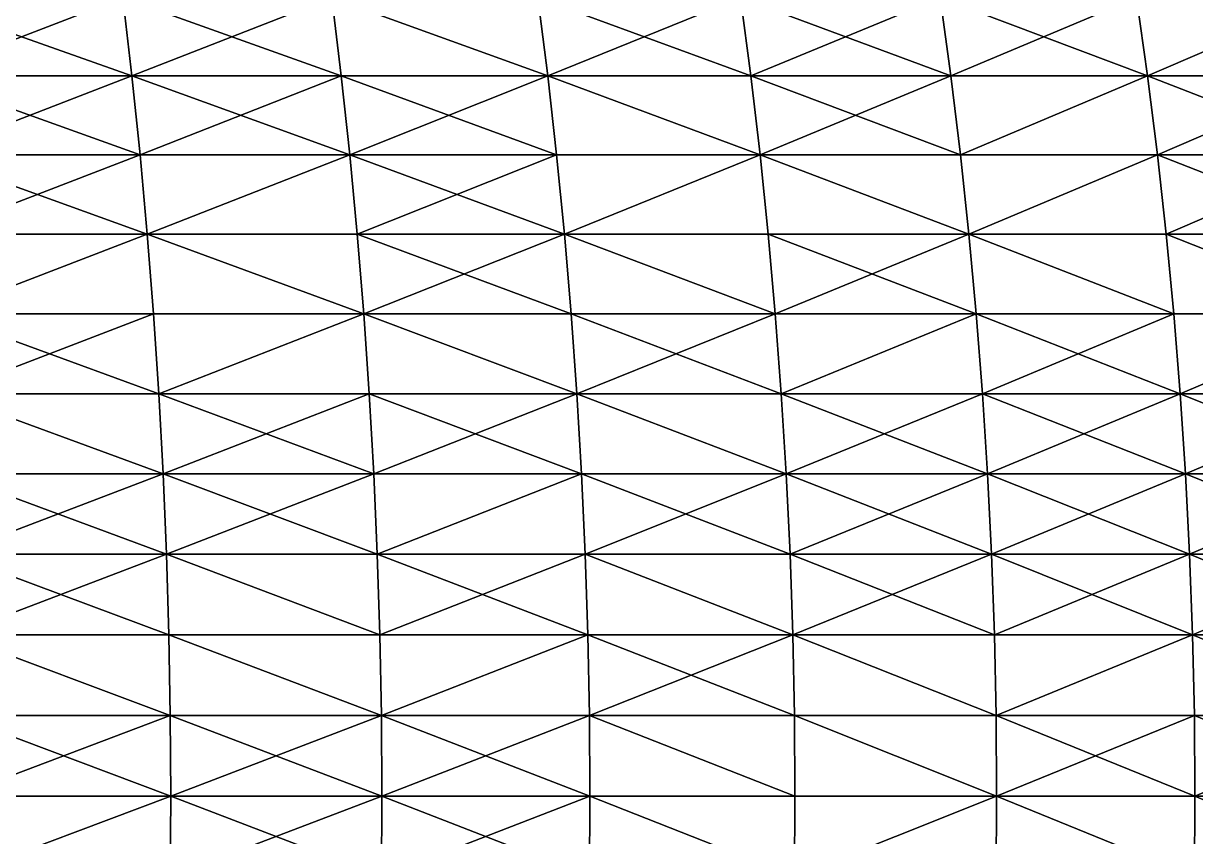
# Model space of a CAD drawing. Header units: millimetres. Extents: x -3250 to 6200, y -3250 to 3250.
# Drawn here: x 4911.4 to 5201.1, y -10 to 191 of the extents above; entities that cross this region are included whole.
import ezdxf

# ---------------------------------------------------------------- set-up
doc = ezdxf.new("R2010")
doc.units = ezdxf.units.MM
doc.header["$MEASUREMENT"] = 0
doc.layers.add('MESH_3D', color=2, linetype='CONTINUOUS')

msp = doc.modelspace()

# ---------------------------------------------------------------- linework, layer by layer
at = {"layer": 'MESH_3D'}
for points in [[(4883.62, 197.41, 686.32), (4938.22, 178.02, 709.88), (4885.76, 178.02, 682.16)], [(4883.62, 197.41, 686.32), (4935.98, 197.41, 713.99), (4938.22, 178.02, 709.88)], [(4935.98, 197.41, 25986.01), (4883.62, 197.41, 26013.68), (4885.76, 178.02, 26017.84)], [(4935.98, 197.41, 25986.01), (4885.76, 178.02, 26017.84), (4938.22, 178.02, 25990.12)], [(4935.98, 197.41, 713.99), (4987.63, 197.41, 742.96), (4938.22, 178.02, 709.88)], [(4989.97, 178.02, 25961.09), (4935.98, 197.41, 25986.01), (4938.22, 178.02, 25990.12)], [(4987.63, 197.41, 25957.04), (4935.98, 197.41, 25986.01), (4989.97, 178.02, 25961.09)], [(4938.22, 178.02, 709.88), (4987.63, 197.41, 742.96), (4989.97, 178.02, 738.91)], [(4987.63, 197.41, 742.96), (5038.55, 197.41, 773.21), (5040.99, 178.02, 769.22)], [(4987.63, 197.41, 742.96), (5040.99, 178.02, 769.22), (4989.97, 178.02, 738.91)], [(5040.99, 178.02, 25930.78), (4987.63, 197.41, 25957.04), (4989.97, 178.02, 25961.09)], [(5038.55, 197.41, 25926.79), (4987.63, 197.41, 25957.04), (5040.99, 178.02, 25930.78)], [(5038.55, 197.41, 773.21), (5091.23, 178.02, 800.79), (5040.99, 178.02, 769.22)], [(5038.55, 197.41, 773.21), (5088.69, 197.41, 804.72), (5091.23, 178.02, 800.79)], [(5088.69, 197.41, 25895.28), (5038.55, 197.41, 25926.79), (5040.99, 178.02, 25930.78)], [(5088.69, 197.41, 25895.28), (5040.99, 178.02, 25930.78), (5091.23, 178.02, 25899.21)], [(5088.69, 197.41, 804.72), (5138.03, 197.41, 837.47), (5091.23, 178.02, 800.79)], [(5140.67, 178.02, 25866.4), (5088.69, 197.41, 25895.28), (5091.23, 178.02, 25899.21)], [(5138.03, 197.41, 25862.53), (5088.69, 197.41, 25895.28), (5140.67, 178.02, 25866.4)], [(5091.23, 178.02, 800.79), (5138.03, 197.41, 837.47), (5140.67, 178.02, 833.6)], [(5138.03, 197.41, 837.47), (5189.28, 178.02, 867.63), (5140.67, 178.02, 833.6)], [(5138.03, 197.41, 837.47), (5186.54, 197.41, 871.43), (5189.28, 178.02, 867.63)], [(5186.54, 197.41, 25828.57), (5138.03, 197.41, 25862.53), (5140.67, 178.02, 25866.4)], [(5186.54, 197.41, 25828.57), (5140.67, 178.02, 25866.4), (5189.28, 178.02, 25832.37)], [(5186.54, 197.41, 871.43), (5234.19, 197.41, 906.6), (5189.28, 178.02, 867.63)], [(5234.19, 197.41, 25793.4), (5186.54, 197.41, 25828.57), (5189.28, 178.02, 25832.37)], [(5189.28, 178.02, 867.63), (5234.19, 197.41, 906.6), (5237.02, 178.02, 902.87)], [(5234.19, 197.41, 25793.4), (5189.28, 178.02, 25832.37), (5237.02, 178.02, 25797.13)], [(4885.76, 178.02, 682.16), (4940.22, 158.52, 706.2), (4887.67, 158.52, 678.42)], [(4885.76, 178.02, 682.16), (4938.22, 178.02, 709.88), (4940.22, 158.52, 706.2)], [(4938.22, 178.02, 25990.12), (4885.76, 178.02, 26017.84), (4887.67, 158.52, 26021.58)], [(4938.22, 178.02, 25990.12), (4887.67, 158.52, 26021.58), (4940.22, 158.52, 25993.8)], [(4938.22, 178.02, 709.88), (4992.07, 158.52, 735.28), (4940.22, 158.52, 706.2)], [(4938.22, 178.02, 709.88), (4989.97, 178.02, 738.91), (4992.07, 158.52, 735.28)], [(4989.97, 178.02, 25961.09), (4938.22, 178.02, 25990.12), (4940.22, 158.52, 25993.8)], [(4989.97, 178.02, 25961.09), (4940.22, 158.52, 25993.8), (4992.07, 158.52, 25964.72)], [(4989.97, 178.02, 738.91), (5040.99, 178.02, 769.22), (4992.07, 158.52, 735.28)], [(5043.17, 158.52, 25934.36), (4989.97, 178.02, 25961.09), (4992.07, 158.52, 25964.72)], [(5040.99, 178.02, 25930.78), (4989.97, 178.02, 25961.09), (5043.17, 158.52, 25934.36)], [(4992.07, 158.52, 735.28), (5040.99, 178.02, 769.22), (5043.17, 158.52, 765.64)], [(5040.99, 178.02, 769.22), (5093.51, 158.52, 797.26), (5043.17, 158.52, 765.64)], [(5040.99, 178.02, 769.22), (5091.23, 178.02, 800.79), (5093.51, 158.52, 797.26)], [(5093.51, 158.52, 25902.74), (5040.99, 178.02, 25930.78), (5043.17, 158.52, 25934.36)], [(5091.23, 178.02, 25899.21), (5040.99, 178.02, 25930.78), (5093.51, 158.52, 25902.74)], [(5091.23, 178.02, 800.79), (5140.67, 178.02, 833.6), (5143.03, 158.52, 830.13)], [(5091.23, 178.02, 800.79), (5143.03, 158.52, 830.13), (5093.51, 158.52, 797.26)], [(5140.67, 178.02, 25866.4), (5091.23, 178.02, 25899.21), (5093.51, 158.52, 25902.74)], [(5140.67, 178.02, 25866.4), (5093.51, 158.52, 25902.74), (5143.03, 158.52, 25869.87)], [(5140.67, 178.02, 833.6), (5189.28, 178.02, 867.63), (5143.03, 158.52, 830.13)], [(5189.28, 178.02, 25832.37), (5140.67, 178.02, 25866.4), (5143.03, 158.52, 25869.87)], [(5143.03, 158.52, 830.13), (5189.28, 178.02, 867.63), (5191.73, 158.52, 864.23)], [(5189.28, 178.02, 25832.37), (5143.03, 158.52, 25869.87), (5191.73, 158.52, 25835.77)], [(5189.28, 178.02, 867.63), (5237.02, 178.02, 902.87), (5239.55, 158.52, 899.53)], [(5189.28, 178.02, 867.63), (5239.55, 158.52, 899.53), (5191.73, 158.52, 864.23)], [(5237.02, 178.02, 25797.13), (5189.28, 178.02, 25832.37), (5191.73, 158.52, 25835.77)], [(5237.02, 178.02, 25797.13), (5191.73, 158.52, 25835.77), (5239.55, 158.52, 25800.47)], [(4887.67, 158.52, 678.42), (4940.22, 158.52, 706.2), (4942, 138.92, 702.94)], [(4887.67, 158.52, 678.42), (4942, 138.92, 702.94), (4889.36, 138.92, 675.12)], [(4940.22, 158.52, 25993.8), (4887.67, 158.52, 26021.58), (4889.36, 138.92, 26024.88)], [(4940.22, 158.52, 25993.8), (4889.36, 138.92, 26024.88), (4942, 138.92, 25997.06)], [(4940.22, 158.52, 706.2), (4992.07, 158.52, 735.28), (4942, 138.92, 702.94)], [(4992.07, 158.52, 25964.72), (4940.22, 158.52, 25993.8), (4942, 138.92, 25997.06)], [(4942, 138.92, 702.94), (4992.07, 158.52, 735.28), (4993.92, 138.92, 732.06)], [(4992.07, 158.52, 25964.72), (4942, 138.92, 25997.06), (4993.92, 138.92, 25967.94)], [(4992.07, 158.52, 735.28), (5045.11, 138.92, 762.47), (4993.92, 138.92, 732.06)], [(4992.07, 158.52, 735.28), (5043.17, 158.52, 765.64), (5045.11, 138.92, 762.47)], [(5043.17, 158.52, 25934.36), (4992.07, 158.52, 25964.72), (4993.92, 138.92, 25967.94)], [(5043.17, 158.52, 25934.36), (4993.92, 138.92, 25967.94), (5045.11, 138.92, 25937.53)], [(5043.17, 158.52, 765.64), (5093.51, 158.52, 797.26), (5045.11, 138.92, 762.47)], [(5093.51, 158.52, 25902.74), (5043.17, 158.52, 25934.36), (5045.11, 138.92, 25937.53)], [(5045.11, 138.92, 762.47), (5093.51, 158.52, 797.26), (5095.52, 138.92, 794.15)], [(5093.51, 158.52, 25902.74), (5045.11, 138.92, 25937.53), (5095.52, 138.92, 25905.85)], [(5093.51, 158.52, 797.26), (5145.12, 138.92, 827.07), (5095.52, 138.92, 794.15)], [(5093.51, 158.52, 797.26), (5143.03, 158.52, 830.13), (5145.12, 138.92, 827.07)], [(5145.12, 138.92, 25872.93), (5093.51, 158.52, 25902.74), (5095.52, 138.92, 25905.85)], [(5143.03, 158.52, 25869.87), (5093.51, 158.52, 25902.74), (5145.12, 138.92, 25872.93)], [(5143.03, 158.52, 830.13), (5191.73, 158.52, 864.23), (5145.12, 138.92, 827.07)], [(5191.73, 158.52, 25835.77), (5143.03, 158.52, 25869.87), (5145.12, 138.92, 25872.93)], [(5145.12, 138.92, 827.07), (5191.73, 158.52, 864.23), (5193.89, 138.92, 861.22)], [(5191.73, 158.52, 25835.77), (5145.12, 138.92, 25872.93), (5193.89, 138.92, 25838.78)], [(5191.73, 158.52, 864.23), (5239.55, 158.52, 899.53), (5193.89, 138.92, 861.22)], [(5241.79, 138.92, 25803.43), (5191.73, 158.52, 25835.77), (5193.89, 138.92, 25838.78)], [(5239.55, 158.52, 25800.47), (5191.73, 158.52, 25835.77), (5241.79, 138.92, 25803.43)], [(5193.89, 138.92, 861.22), (5239.55, 158.52, 899.53), (5241.79, 138.92, 896.57)], [(4889.36, 138.92, 675.12), (4942, 138.92, 702.94), (4890.83, 119.23, 672.26)], [(4942, 138.92, 25997.06), (4889.36, 138.92, 26024.88), (4890.83, 119.23, 26027.74)], [(4890.83, 119.23, 672.26), (4942, 138.92, 702.94), (4943.54, 119.23, 700.12)], [(4942, 138.92, 25997.06), (4890.83, 119.23, 26027.74), (4943.54, 119.23, 25999.88)], [(4942, 138.92, 702.94), (4993.92, 138.92, 732.06), (4995.53, 119.23, 729.28)], [(4942, 138.92, 702.94), (4995.53, 119.23, 729.28), (4943.54, 119.23, 700.12)], [(4995.53, 119.23, 25970.72), (4942, 138.92, 25997.06), (4943.54, 119.23, 25999.88)], [(4993.92, 138.92, 25967.94), (4942, 138.92, 25997.06), (4995.53, 119.23, 25970.72)], [(4993.92, 138.92, 732.06), (5045.11, 138.92, 762.47), (5046.79, 119.23, 759.73)], [(4993.92, 138.92, 732.06), (5046.79, 119.23, 759.73), (4995.53, 119.23, 729.28)], [(5045.11, 138.92, 25937.53), (4993.92, 138.92, 25967.94), (4995.53, 119.23, 25970.72)], [(5045.11, 138.92, 25937.53), (4995.53, 119.23, 25970.72), (5046.79, 119.23, 25940.27)], [(5045.11, 138.92, 762.47), (5097.26, 119.23, 791.44), (5046.79, 119.23, 759.73)], [(5045.11, 138.92, 762.47), (5095.52, 138.92, 794.15), (5097.26, 119.23, 791.44)], [(5097.26, 119.23, 25908.56), (5045.11, 138.92, 25937.53), (5046.79, 119.23, 25940.27)], [(5095.52, 138.92, 25905.85), (5045.11, 138.92, 25937.53), (5097.26, 119.23, 25908.56)], [(5095.52, 138.92, 794.15), (5145.12, 138.92, 827.07), (5146.93, 119.23, 824.41)], [(5095.52, 138.92, 794.15), (5146.93, 119.23, 824.41), (5097.26, 119.23, 791.44)], [(5145.12, 138.92, 25872.93), (5095.52, 138.92, 25905.85), (5097.26, 119.23, 25908.56)], [(5145.12, 138.92, 25872.93), (5097.26, 119.23, 25908.56), (5146.93, 119.23, 25875.59)], [(5145.12, 138.92, 827.07), (5195.77, 119.23, 858.6), (5146.93, 119.23, 824.41)], [(5145.12, 138.92, 827.07), (5193.89, 138.92, 861.22), (5195.77, 119.23, 858.6)], [(5195.77, 119.23, 25841.4), (5145.12, 138.92, 25872.93), (5146.93, 119.23, 25875.59)], [(5193.89, 138.92, 25838.78), (5145.12, 138.92, 25872.93), (5195.77, 119.23, 25841.4)], [(5193.89, 138.92, 861.22), (5243.74, 119.23, 894), (5195.77, 119.23, 858.6)], [(5193.89, 138.92, 861.22), (5241.79, 138.92, 896.57), (5243.74, 119.23, 894)], [(5243.74, 119.23, 25806), (5193.89, 138.92, 25838.78), (5195.77, 119.23, 25841.4)], [(5241.79, 138.92, 25803.43), (5193.89, 138.92, 25838.78), (5243.74, 119.23, 25806)], [(4890.83, 119.23, 672.26), (4943.54, 119.23, 700.12), (4944.84, 99.47, 697.72)], [(4890.83, 119.23, 672.26), (4944.84, 99.47, 697.72), (4892.07, 99.47, 669.83)], [(4943.54, 119.23, 25999.88), (4890.83, 119.23, 26027.74), (4892.07, 99.47, 26030.17)], [(4943.54, 119.23, 25999.88), (4892.07, 99.47, 26030.17), (4944.84, 99.47, 26002.28)], [(4943.54, 119.23, 700.12), (4995.53, 119.23, 729.28), (4944.84, 99.47, 697.72)], [(4995.53, 119.23, 25970.72), (4943.54, 119.23, 25999.88), (4944.84, 99.47, 26002.28)], [(4944.84, 99.47, 697.72), (4995.53, 119.23, 729.28), (4996.9, 99.47, 726.92)], [(4995.53, 119.23, 25970.72), (4944.84, 99.47, 26002.28), (4996.9, 99.47, 25973.08)], [(4995.53, 119.23, 729.28), (5046.79, 119.23, 759.73), (5048.21, 99.47, 757.4)], [(4995.53, 119.23, 729.28), (5048.21, 99.47, 757.4), (4996.9, 99.47, 726.92)], [(5048.21, 99.47, 25942.6), (4995.53, 119.23, 25970.72), (4996.9, 99.47, 25973.08)], [(5046.79, 119.23, 25940.27), (4995.53, 119.23, 25970.72), (5048.21, 99.47, 25942.6)], [(5046.79, 119.23, 759.73), (5098.74, 99.47, 789.15), (5048.21, 99.47, 757.4)], [(5046.79, 119.23, 759.73), (5097.26, 119.23, 791.44), (5098.74, 99.47, 789.15)], [(5097.26, 119.23, 25908.56), (5046.79, 119.23, 25940.27), (5048.21, 99.47, 25942.6)], [(5097.26, 119.23, 25908.56), (5048.21, 99.47, 25942.6), (5098.74, 99.47, 25910.85)], [(5097.26, 119.23, 791.44), (5146.93, 119.23, 824.41), (5098.74, 99.47, 789.15)], [(5146.93, 119.23, 25875.59), (5097.26, 119.23, 25908.56), (5098.74, 99.47, 25910.85)], [(5098.74, 99.47, 789.15), (5146.93, 119.23, 824.41), (5148.47, 99.47, 822.16)], [(5146.93, 119.23, 25875.59), (5098.74, 99.47, 25910.85), (5148.47, 99.47, 25877.84)], [(5146.93, 119.23, 824.41), (5197.36, 99.47, 856.39), (5148.47, 99.47, 822.16)], [(5146.93, 119.23, 824.41), (5195.77, 119.23, 858.6), (5197.36, 99.47, 856.39)], [(5195.77, 119.23, 25841.4), (5146.93, 119.23, 25875.59), (5148.47, 99.47, 25877.84)], [(5195.77, 119.23, 25841.4), (5148.47, 99.47, 25877.84), (5197.36, 99.47, 25843.61)], [(5195.77, 119.23, 858.6), (5243.74, 119.23, 894), (5197.36, 99.47, 856.39)], [(5243.74, 119.23, 25806), (5195.77, 119.23, 25841.4), (5197.36, 99.47, 25843.61)], [(5197.36, 99.47, 856.39), (5243.74, 119.23, 894), (5245.38, 99.47, 891.83)], [(5243.74, 119.23, 25806), (5197.36, 99.47, 25843.61), (5245.38, 99.47, 25808.17)], [(4892.07, 99.47, 669.83), (4944.84, 99.47, 697.72), (4945.91, 79.65, 695.76)], [(4892.07, 99.47, 669.83), (4945.91, 79.65, 695.76), (4893.09, 79.65, 667.85)], [(4945.91, 79.65, 26004.24), (4892.07, 99.47, 26030.17), (4893.09, 79.65, 26032.15)], [(4944.84, 99.47, 26002.28), (4892.07, 99.47, 26030.17), (4945.91, 79.65, 26004.24)], [(4944.84, 99.47, 697.72), (4996.9, 99.47, 726.92), (4998.01, 79.65, 724.98)], [(4944.84, 99.47, 697.72), (4998.01, 79.65, 724.98), (4945.91, 79.65, 695.76)], [(4996.9, 99.47, 25973.08), (4944.84, 99.47, 26002.28), (4945.91, 79.65, 26004.24)], [(4996.9, 99.47, 25973.08), (4945.91, 79.65, 26004.24), (4998.01, 79.65, 25975.02)], [(4996.9, 99.47, 726.92), (5048.21, 99.47, 757.4), (5049.37, 79.65, 755.49)], [(4996.9, 99.47, 726.92), (5049.37, 79.65, 755.49), (4998.01, 79.65, 724.98)], [(5048.21, 99.47, 25942.6), (4996.9, 99.47, 25973.08), (4998.01, 79.65, 25975.02)], [(5048.21, 99.47, 25942.6), (4998.01, 79.65, 25975.02), (5049.37, 79.65, 25944.51)], [(5048.21, 99.47, 757.4), (5098.74, 99.47, 789.15), (5099.95, 79.65, 787.28)], [(5048.21, 99.47, 757.4), (5099.95, 79.65, 787.28), (5049.37, 79.65, 755.49)], [(5099.95, 79.65, 25912.72), (5048.21, 99.47, 25942.6), (5049.37, 79.65, 25944.51)], [(5098.74, 99.47, 25910.85), (5048.21, 99.47, 25942.6), (5099.95, 79.65, 25912.72)], [(5098.74, 99.47, 789.15), (5149.73, 79.65, 820.31), (5099.95, 79.65, 787.28)], [(5098.74, 99.47, 789.15), (5148.47, 99.47, 822.16), (5149.73, 79.65, 820.31)], [(5148.47, 99.47, 25877.84), (5098.74, 99.47, 25910.85), (5099.95, 79.65, 25912.72)], [(5148.47, 99.47, 25877.84), (5099.95, 79.65, 25912.72), (5149.73, 79.65, 25879.69)], [(5148.47, 99.47, 822.16), (5197.36, 99.47, 856.39), (5198.66, 79.65, 854.58)], [(5148.47, 99.47, 822.16), (5198.66, 79.65, 854.58), (5149.73, 79.65, 820.31)], [(5197.36, 99.47, 25843.61), (5148.47, 99.47, 25877.84), (5149.73, 79.65, 25879.69)], [(5197.36, 99.47, 25843.61), (5149.73, 79.65, 25879.69), (5198.66, 79.65, 25845.42)], [(5197.36, 99.47, 856.39), (5245.38, 99.47, 891.83), (5246.73, 79.65, 890.05)], [(5197.36, 99.47, 856.39), (5246.73, 79.65, 890.05), (5198.66, 79.65, 854.58)], [(5245.38, 99.47, 25808.17), (5197.36, 99.47, 25843.61), (5198.66, 79.65, 25845.42)], [(5245.38, 99.47, 25808.17), (5198.66, 79.65, 25845.42), (5246.73, 79.65, 25809.95)], [(4893.09, 79.65, 667.85), (4945.91, 79.65, 695.76), (4946.74, 59.78, 694.23)], [(4893.09, 79.65, 667.85), (4946.74, 59.78, 694.23), (4893.89, 59.78, 666.3)], [(4945.91, 79.65, 26004.24), (4893.09, 79.65, 26032.15), (4893.89, 59.78, 26033.7)], [(4945.91, 79.65, 26004.24), (4893.89, 59.78, 26033.7), (4946.74, 59.78, 26005.77)], [(4945.91, 79.65, 695.76), (4998.01, 79.65, 724.98), (4998.88, 59.78, 723.48)], [(4945.91, 79.65, 695.76), (4998.88, 59.78, 723.48), (4946.74, 59.78, 694.23)], [(4998.01, 79.65, 25975.02), (4945.91, 79.65, 26004.24), (4946.74, 59.78, 26005.77)], [(4998.01, 79.65, 25975.02), (4946.74, 59.78, 26005.77), (4998.88, 59.78, 25976.52)], [(4998.01, 79.65, 724.98), (5049.37, 79.65, 755.49), (4998.88, 59.78, 723.48)], [(5049.37, 79.65, 25944.51), (4998.01, 79.65, 25975.02), (4998.88, 59.78, 25976.52)], [(4998.88, 59.78, 723.48), (5049.37, 79.65, 755.49), (5050.28, 59.78, 754.01)], [(5049.37, 79.65, 25944.51), (4998.88, 59.78, 25976.52), (5050.28, 59.78, 25945.99)], [(5049.37, 79.65, 755.49), (5100.9, 59.78, 785.82), (5050.28, 59.78, 754.01)], [(5049.37, 79.65, 755.49), (5099.95, 79.65, 787.28), (5100.9, 59.78, 785.82)], [(5099.95, 79.65, 25912.72), (5049.37, 79.65, 25944.51), (5050.28, 59.78, 25945.99)], [(5099.95, 79.65, 25912.72), (5050.28, 59.78, 25945.99), (5100.9, 59.78, 25914.18)], [(5099.95, 79.65, 787.28), (5149.73, 79.65, 820.31), (5150.71, 59.78, 818.88)], [(5099.95, 79.65, 787.28), (5150.71, 59.78, 818.88), (5100.9, 59.78, 785.82)], [(5149.73, 79.65, 25879.69), (5099.95, 79.65, 25912.72), (5100.9, 59.78, 25914.18)], [(5149.73, 79.65, 25879.69), (5100.9, 59.78, 25914.18), (5150.71, 59.78, 25881.12)], [(5149.73, 79.65, 820.31), (5198.66, 79.65, 854.58), (5199.68, 59.78, 853.17)], [(5149.73, 79.65, 820.31), (5199.68, 59.78, 853.17), (5150.71, 59.78, 818.88)], [(5198.66, 79.65, 25845.42), (5149.73, 79.65, 25879.69), (5150.71, 59.78, 25881.12)], [(5198.66, 79.65, 25845.42), (5150.71, 59.78, 25881.12), (5199.68, 59.78, 25846.83)], [(5198.66, 79.65, 854.58), (5247.78, 59.78, 888.67), (5199.68, 59.78, 853.17)], [(5198.66, 79.65, 854.58), (5246.73, 79.65, 890.05), (5247.78, 59.78, 888.67)], [(5246.73, 79.65, 25809.95), (5198.66, 79.65, 25845.42), (5199.68, 59.78, 25846.83)], [(5246.73, 79.65, 25809.95), (5199.68, 59.78, 25846.83), (5247.78, 59.78, 25811.33)], [(4893.89, 59.78, 666.3), (4947.33, 39.88, 693.14), (4894.45, 39.88, 665.19)], [(4893.89, 59.78, 666.3), (4946.74, 59.78, 694.23), (4947.33, 39.88, 693.14)], [(4946.74, 59.78, 26005.77), (4893.89, 59.78, 26033.7), (4894.45, 39.88, 26034.81)], [(4946.74, 59.78, 26005.77), (4894.45, 39.88, 26034.81), (4947.33, 39.88, 26006.86)], [(4946.74, 59.78, 694.23), (4998.88, 59.78, 723.48), (4999.5, 39.88, 722.4)], [(4946.74, 59.78, 694.23), (4999.5, 39.88, 722.4), (4947.33, 39.88, 693.14)], [(4999.5, 39.88, 25977.6), (4946.74, 59.78, 26005.77), (4947.33, 39.88, 26006.86)], [(4998.88, 59.78, 25976.52), (4946.74, 59.78, 26005.77), (4999.5, 39.88, 25977.6)], [(4998.88, 59.78, 723.48), (5050.28, 59.78, 754.01), (5050.93, 39.88, 752.95)], [(4998.88, 59.78, 723.48), (5050.93, 39.88, 752.95), (4999.5, 39.88, 722.4)], [(5050.28, 59.78, 25945.99), (4998.88, 59.78, 25976.52), (4999.5, 39.88, 25977.6)], [(5050.28, 59.78, 25945.99), (4999.5, 39.88, 25977.6), (5050.93, 39.88, 25947.05)], [(5050.28, 59.78, 754.01), (5101.57, 39.88, 784.77), (5050.93, 39.88, 752.95)], [(5050.28, 59.78, 754.01), (5100.9, 59.78, 785.82), (5101.57, 39.88, 784.77)], [(5101.57, 39.88, 25915.23), (5050.28, 59.78, 25945.99), (5050.93, 39.88, 25947.05)], [(5100.9, 59.78, 25914.18), (5050.28, 59.78, 25945.99), (5101.57, 39.88, 25915.23)], [(5100.9, 59.78, 785.82), (5150.71, 59.78, 818.88), (5151.41, 39.88, 817.85)], [(5100.9, 59.78, 785.82), (5151.41, 39.88, 817.85), (5101.57, 39.88, 784.77)], [(5150.71, 59.78, 25881.12), (5100.9, 59.78, 25914.18), (5101.57, 39.88, 25915.23)], [(5150.71, 59.78, 25881.12), (5101.57, 39.88, 25915.23), (5151.41, 39.88, 25882.15)], [(5150.71, 59.78, 818.88), (5199.68, 59.78, 853.17), (5200.4, 39.88, 852.16)], [(5150.71, 59.78, 818.88), (5200.4, 39.88, 852.16), (5151.41, 39.88, 817.85)], [(5199.68, 59.78, 25846.83), (5150.71, 59.78, 25881.12), (5151.41, 39.88, 25882.15)], [(5199.68, 59.78, 25846.83), (5151.41, 39.88, 25882.15), (5200.4, 39.88, 25847.84)], [(5199.68, 59.78, 853.17), (5248.53, 39.88, 887.67), (5200.4, 39.88, 852.16)], [(5199.68, 59.78, 853.17), (5247.78, 59.78, 888.67), (5248.53, 39.88, 887.67)], [(5247.78, 59.78, 25811.33), (5199.68, 59.78, 25846.83), (5200.4, 39.88, 25847.84)], [(5247.78, 59.78, 25811.33), (5200.4, 39.88, 25847.84), (5248.53, 39.88, 25812.33)], [(4894.45, 39.88, 665.19), (4947.33, 39.88, 693.14), (4947.69, 19.94, 692.49)], [(4894.45, 39.88, 665.19), (4947.69, 19.94, 692.49), (4894.79, 19.94, 664.53)], [(4947.69, 19.94, 26007.51), (4894.45, 39.88, 26034.81), (4894.79, 19.94, 26035.47)], [(4947.33, 39.88, 26006.86), (4894.45, 39.88, 26034.81), (4947.69, 19.94, 26007.51)], [(4947.33, 39.88, 693.14), (4999.88, 19.94, 721.75), (4947.69, 19.94, 692.49)], [(4947.33, 39.88, 693.14), (4999.5, 39.88, 722.4), (4999.88, 19.94, 721.75)], [(4999.88, 19.94, 25978.25), (4947.33, 39.88, 26006.86), (4947.69, 19.94, 26007.51)], [(4999.5, 39.88, 25977.6), (4947.33, 39.88, 26006.86), (4999.88, 19.94, 25978.25)], [(4999.5, 39.88, 722.4), (5050.93, 39.88, 752.95), (4999.88, 19.94, 721.75)], [(5050.93, 39.88, 25947.05), (4999.5, 39.88, 25977.6), (4999.88, 19.94, 25978.25)], [(4999.88, 19.94, 721.75), (5050.93, 39.88, 752.95), (5051.31, 19.94, 752.31)], [(5050.93, 39.88, 25947.05), (4999.88, 19.94, 25978.25), (5051.31, 19.94, 25947.69)], [(5050.93, 39.88, 752.95), (5101.98, 19.94, 784.15), (5051.31, 19.94, 752.31)], [(5050.93, 39.88, 752.95), (5101.57, 39.88, 784.77), (5101.98, 19.94, 784.15)], [(5101.57, 39.88, 25915.23), (5050.93, 39.88, 25947.05), (5051.31, 19.94, 25947.69)], [(5101.57, 39.88, 25915.23), (5051.31, 19.94, 25947.69), (5101.98, 19.94, 25915.85)], [(5101.57, 39.88, 784.77), (5151.83, 19.94, 817.23), (5101.98, 19.94, 784.15)], [(5101.57, 39.88, 784.77), (5151.41, 39.88, 817.85), (5151.83, 19.94, 817.23)], [(5151.83, 19.94, 25882.77), (5101.57, 39.88, 25915.23), (5101.98, 19.94, 25915.85)], [(5151.41, 39.88, 25882.15), (5101.57, 39.88, 25915.23), (5151.83, 19.94, 25882.77)], [(5151.41, 39.88, 817.85), (5200.4, 39.88, 852.16), (5151.83, 19.94, 817.23)], [(5200.4, 39.88, 25847.84), (5151.41, 39.88, 25882.15), (5151.83, 19.94, 25882.77)], [(5151.83, 19.94, 817.23), (5200.4, 39.88, 852.16), (5200.84, 19.94, 851.55)], [(5200.4, 39.88, 25847.84), (5151.83, 19.94, 25882.77), (5200.84, 19.94, 25848.45)], [(5200.4, 39.88, 852.16), (5248.53, 39.88, 887.67), (5248.98, 19.94, 887.08)], [(5200.4, 39.88, 852.16), (5248.98, 19.94, 887.08), (5200.84, 19.94, 851.55)], [(5248.98, 19.94, 25812.92), (5200.4, 39.88, 25847.84), (5200.84, 19.94, 25848.45)], [(5248.53, 39.88, 25812.33), (5200.4, 39.88, 25847.84), (5248.98, 19.94, 25812.92)], [(4894.79, 19.94, 664.53), (4947.81, 0, 692.27), (4894.91, 0, 664.31)], [(4894.79, 19.94, 664.53), (4947.69, 19.94, 692.49), (4947.81, 0, 692.27)], [(4947.69, 19.94, 26007.51), (4894.79, 19.94, 26035.47), (4894.91, 0, 26035.69)], [(4947.69, 19.94, 26007.51), (4894.91, 0, 26035.69), (4947.81, 0, 26007.73)], [(4947.69, 19.94, 692.49), (5000, 0, 721.54), (4947.81, 0, 692.27)], [(4947.69, 19.94, 692.49), (4999.88, 19.94, 721.75), (5000, 0, 721.54)], [(4999.88, 19.94, 25978.25), (4947.69, 19.94, 26007.51), (4947.81, 0, 26007.73)], [(4999.88, 19.94, 25978.25), (4947.81, 0, 26007.73), (5000, 0, 25978.46)], [(4999.88, 19.94, 721.75), (5051.31, 19.94, 752.31), (5051.44, 0, 752.1)], [(4999.88, 19.94, 721.75), (5051.44, 0, 752.1), (5000, 0, 721.54)], [(5051.31, 19.94, 25947.69), (4999.88, 19.94, 25978.25), (5000, 0, 25978.46)], [(5051.31, 19.94, 25947.69), (5000, 0, 25978.46), (5051.44, 0, 25947.9)], [(5051.31, 19.94, 752.31), (5102.11, 0, 783.94), (5051.44, 0, 752.1)], [(5051.31, 19.94, 752.31), (5101.98, 19.94, 784.15), (5102.11, 0, 783.94)], [(5102.11, 0, 25916.06), (5051.31, 19.94, 25947.69), (5051.44, 0, 25947.9)], [(5101.98, 19.94, 25915.85), (5051.31, 19.94, 25947.69), (5102.11, 0, 25916.06)], [(5101.98, 19.94, 784.15), (5151.97, 0, 817.03), (5102.11, 0, 783.94)], [(5101.98, 19.94, 784.15), (5151.83, 19.94, 817.23), (5151.97, 0, 817.03)], [(5151.97, 0, 25882.97), (5101.98, 19.94, 25915.85), (5102.11, 0, 25916.06)], [(5151.83, 19.94, 25882.77), (5101.98, 19.94, 25915.85), (5151.97, 0, 25882.97)], [(5151.83, 19.94, 817.23), (5200.98, 0, 851.35), (5151.97, 0, 817.03)], [(5151.83, 19.94, 817.23), (5200.84, 19.94, 851.55), (5200.98, 0, 851.35)], [(5200.84, 19.94, 25848.45), (5151.83, 19.94, 25882.77), (5151.97, 0, 25882.97)], [(5200.84, 19.94, 25848.45), (5151.97, 0, 25882.97), (5200.98, 0, 25848.65)], [(5200.84, 19.94, 851.55), (5248.98, 19.94, 887.08), (5249.13, 0, 886.88)], [(5200.84, 19.94, 851.55), (5249.13, 0, 886.88), (5200.98, 0, 851.35)], [(5248.98, 19.94, 25812.92), (5200.84, 19.94, 25848.45), (5200.98, 0, 25848.65)], [(5248.98, 19.94, 25812.92), (5200.98, 0, 25848.65), (5249.13, 0, 25813.12)], [(4894.79, -19.94, 664.53), (4947.81, 0, 692.27), (4947.69, -19.94, 692.49)], [(4894.79, -19.94, 664.53), (4894.91, 0, 664.31), (4947.81, 0, 692.27)], [(4947.81, 0, 26007.73), (4894.79, -19.94, 26035.47), (4947.69, -19.94, 26007.51)], [(4947.81, 0, 26007.73), (4894.91, 0, 26035.69), (4894.79, -19.94, 26035.47)], [(4947.69, -19.94, 692.49), (4947.81, 0, 692.27), (5000, 0, 721.54)], [(4947.69, -19.94, 692.49), (5000, 0, 721.54), (4999.88, -19.94, 721.75)], [(4999.88, -19.94, 25978.25), (4947.81, 0, 26007.73), (4947.69, -19.94, 26007.51)], [(5000, 0, 25978.46), (4947.81, 0, 26007.73), (4999.88, -19.94, 25978.25)], [(4999.88, -19.94, 721.75), (5051.44, 0, 752.1), (5051.31, -19.94, 752.31)], [(4999.88, -19.94, 721.75), (5000, 0, 721.54), (5051.44, 0, 752.1)], [(5051.31, -19.94, 25947.69), (5000, 0, 25978.46), (4999.88, -19.94, 25978.25)], [(5051.44, 0, 25947.9), (5000, 0, 25978.46), (5051.31, -19.94, 25947.69)], [(5051.31, -19.94, 752.31), (5051.44, 0, 752.1), (5101.98, -19.94, 784.15)], [(5101.98, -19.94, 25915.85), (5051.44, 0, 25947.9), (5051.31, -19.94, 25947.69)], [(5101.98, -19.94, 784.15), (5051.44, 0, 752.1), (5102.11, 0, 783.94)], [(5102.11, 0, 25916.06), (5051.44, 0, 25947.9), (5101.98, -19.94, 25915.85)], [(5101.98, -19.94, 784.15), (5151.97, 0, 817.03), (5151.83, -19.94, 817.23)], [(5101.98, -19.94, 784.15), (5102.11, 0, 783.94), (5151.97, 0, 817.03)], [(5151.97, 0, 25882.97), (5101.98, -19.94, 25915.85), (5151.83, -19.94, 25882.77)], [(5151.97, 0, 25882.97), (5102.11, 0, 25916.06), (5101.98, -19.94, 25915.85)], [(5151.83, -19.94, 817.23), (5151.97, 0, 817.03), (5200.84, -19.94, 851.55)], [(5200.84, -19.94, 25848.45), (5151.97, 0, 25882.97), (5151.83, -19.94, 25882.77)], [(5200.84, -19.94, 851.55), (5151.97, 0, 817.03), (5200.98, 0, 851.35)], [(5200.98, 0, 25848.65), (5151.97, 0, 25882.97), (5200.84, -19.94, 25848.45)], [(5200.84, -19.94, 851.55), (5200.98, 0, 851.35), (5249.13, 0, 886.88)], [(5200.84, -19.94, 851.55), (5249.13, 0, 886.88), (5248.98, -19.94, 887.08)], [(5248.98, -19.94, 25812.92), (5200.98, 0, 25848.65), (5200.84, -19.94, 25848.45)], [(5249.13, 0, 25813.12), (5200.98, 0, 25848.65), (5248.98, -19.94, 25812.92)]]:
    msp.add_3dface(points, dxfattribs=at)

doc.saveas('drawing.dxf')
